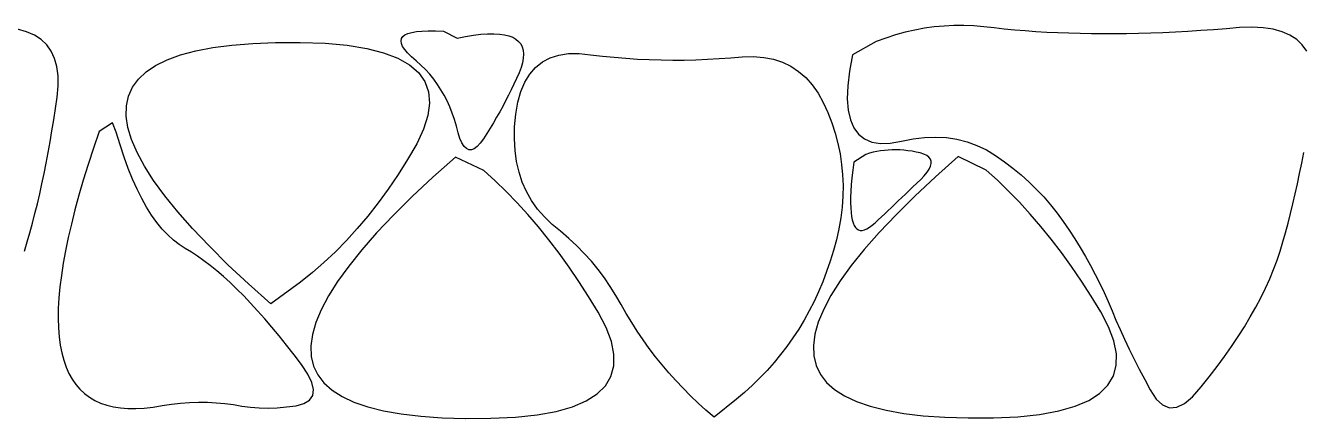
# Model space of a CAD drawing. Header units: metres. Extents: x -220 to 294, y -29 to 18.
# Drawn here: x 12.3535 to 12.8369, y -8.45 to -8.3014 of the extents above; entities that cross this region are included whole.
import ezdxf

# ---------------------------------------------------------------- set-up
doc = ezdxf.new("R2010")
doc.units = ezdxf.units.M
doc.header["$MEASUREMENT"] = 0
doc.layers.add('Tarama', color=7, linetype='Continuous')

msp = doc.modelspace()

# ---------------------------------------------------------------- linework, layer by layer
at = {"layer": 'Tarama', "color": 36, "linetype": 'Continuous', "lineweight": -3}
for points in [[(12.35385, -8.30376), (12.35046, -8.30283)], [(12.35681, -8.30505), (12.35385, -8.30376)], [(12.35936, -8.30671), (12.35681, -8.30505)], [(12.49569, -8.30637), (12.49618, -8.30562)], [(12.49618, -8.30562), (12.49698, -8.30498)], [(12.49698, -8.30498), (12.49811, -8.30445)], [(12.49811, -8.30445), (12.49956, -8.30403)], [(12.49956, -8.30403), (12.50132, -8.30372)], [(12.50132, -8.30372), (12.50341, -8.30353)], [(12.50341, -8.30353), (12.50581, -8.30344)], [(12.50581, -8.30344), (12.50853, -8.30347)], [(12.50853, -8.30347), (12.51157, -8.30361)], [(12.51157, -8.30361), (12.5167, -8.30614)], [(12.5167, -8.30614), (12.51992, -8.30552)], [(12.51992, -8.30552), (12.52292, -8.30506)], [(12.52292, -8.30506), (12.52571, -8.30474)], [(12.52571, -8.30474), (12.52827, -8.30456)], [(12.52827, -8.30456), (12.53061, -8.30453)], [(12.53061, -8.30453), (12.53273, -8.30465)], [(12.53273, -8.30465), (12.53462, -8.30491)], [(12.53462, -8.30491), (12.5363, -8.30531)], [(12.5363, -8.30531), (12.53776, -8.30586)], [(12.68256, -8.30497), (12.67894, -8.30614)], [(12.6862, -8.30397), (12.68256, -8.30497)], [(12.68986, -8.30314), (12.6862, -8.30397)], [(12.69354, -8.30247), (12.68986, -8.30314)], [(12.69724, -8.30196), (12.69354, -8.30247)], [(12.70096, -8.30162), (12.69724, -8.30196)], [(12.7047, -8.30145), (12.70096, -8.30162)], [(12.70846, -8.30144), (12.7047, -8.30145)], [(12.71224, -8.30159), (12.70846, -8.30144)], [(12.71604, -8.30191), (12.71224, -8.30159)], [(12.71986, -8.30235), (12.71604, -8.30191)], [(12.72374, -8.30276), (12.71986, -8.30235)], [(12.72767, -8.30313), (12.72374, -8.30276)], [(12.73166, -8.30346), (12.72767, -8.30313)], [(12.7357, -8.30375), (12.73166, -8.30346)], [(12.7398, -8.304), (12.7357, -8.30375)], [(12.74395, -8.3042), (12.7398, -8.304)], [(12.74816, -8.30436), (12.74395, -8.3042)], [(12.75242, -8.30448), (12.74816, -8.30436)], [(12.75673, -8.30455), (12.75242, -8.30448)], [(12.7611, -8.30459), (12.75673, -8.30455)], [(12.76553, -8.30458), (12.7611, -8.30459)], [(12.77001, -8.30453), (12.76553, -8.30458)], [(12.77454, -8.30444), (12.77001, -8.30453)], [(12.77913, -8.3043), (12.77454, -8.30444)], [(12.78378, -8.30412), (12.77913, -8.3043)], [(12.78847, -8.30391), (12.78378, -8.30412)], [(12.79323, -8.30364), (12.78847, -8.30391)], [(12.79804, -8.30334), (12.79323, -8.30364)], [(12.8029, -8.303), (12.79804, -8.30334)], [(12.80782, -8.30261), (12.8029, -8.303)], [(12.81277, -8.3022), (12.80782, -8.30261)], [(12.81742, -8.30204), (12.81277, -8.3022)], [(12.82165, -8.30225), (12.81742, -8.30204)], [(12.82546, -8.30283), (12.82165, -8.30225)], [(12.82885, -8.30376), (12.82546, -8.30283)], [(12.83181, -8.30505), (12.82885, -8.30376)], [(12.83436, -8.30671), (12.83181, -8.30505)], [(12.36148, -8.30873), (12.35936, -8.30671)], [(12.36318, -8.31111), (12.36148, -8.30873)], [(12.41785, -8.31099), (12.42433, -8.30975)], [(12.42433, -8.30975), (12.43153, -8.30881)], [(12.43153, -8.30881), (12.43944, -8.30817)], [(12.43944, -8.30817), (12.44806, -8.30783)], [(12.44806, -8.30783), (12.45739, -8.3078)], [(12.45739, -8.3078), (12.46677, -8.30812)], [(12.46677, -8.30812), (12.47516, -8.30887)], [(12.47516, -8.30887), (12.48255, -8.31007)], [(12.48255, -8.31007), (12.48894, -8.3117)], [(12.49551, -8.30723), (12.49569, -8.30637)], [(12.49566, -8.30821), (12.49551, -8.30723)], [(12.49613, -8.30929), (12.49566, -8.30821)], [(12.49692, -8.31049), (12.49613, -8.30929)], [(12.49802, -8.3118), (12.49692, -8.31049)], [(12.53776, -8.30586), (12.53899, -8.30656)], [(12.53899, -8.30656), (12.54001, -8.3074)], [(12.54001, -8.3074), (12.5408, -8.30838)], [(12.5408, -8.30838), (12.54138, -8.30951)], [(12.54138, -8.30951), (12.54173, -8.31079)], [(12.67533, -8.30746), (12.66627, -8.31253)], [(12.67894, -8.30614), (12.67533, -8.30746)], [(12.83648, -8.30873), (12.83436, -8.30671)], [(12.83819, -8.31111), (12.83648, -8.30873)], [(12.36447, -8.31386), (12.36318, -8.31111)], [(12.36533, -8.31696), (12.36447, -8.31386)], [(12.40268, -8.31652), (12.40702, -8.31438)], [(12.40702, -8.31438), (12.41208, -8.31253)], [(12.41208, -8.31253), (12.41785, -8.31099)], [(12.48894, -8.3117), (12.49433, -8.31378)], [(12.49433, -8.31378), (12.49872, -8.31629)], [(12.49945, -8.31322), (12.49802, -8.3118)], [(12.50119, -8.31475), (12.49945, -8.31322)], [(12.50301, -8.31637), (12.50119, -8.31475)], [(12.54146, -8.31548), (12.54093, -8.31734)], [(12.54177, -8.31377), (12.54146, -8.31548)], [(12.54173, -8.31079), (12.54186, -8.31221)], [(12.54186, -8.31221), (12.54177, -8.31377)], [(12.54641, -8.31724), (12.54898, -8.3152)], [(12.54898, -8.3152), (12.55191, -8.31365)], [(12.55191, -8.31365), (12.5552, -8.31261)], [(12.5552, -8.31261), (12.55885, -8.31206)], [(12.55885, -8.31206), (12.56286, -8.31202)], [(12.56286, -8.31202), (12.56722, -8.31245)], [(12.56722, -8.31245), (12.57168, -8.31298)], [(12.57168, -8.31298), (12.57613, -8.31343)], [(12.57613, -8.31343), (12.58057, -8.31379)], [(12.58057, -8.31379), (12.58501, -8.31409)], [(12.58501, -8.31409), (12.58944, -8.3143)], [(12.58944, -8.3143), (12.59387, -8.31444)], [(12.59387, -8.31444), (12.59828, -8.31449)], [(12.59828, -8.31449), (12.60269, -8.31447)], [(12.60269, -8.31447), (12.60709, -8.31438)], [(12.60709, -8.31438), (12.61149, -8.3142)], [(12.61149, -8.3142), (12.61588, -8.31395)], [(12.61588, -8.31395), (12.62026, -8.31361)], [(12.62026, -8.31361), (12.62462, -8.31323)], [(12.62462, -8.31323), (12.62879, -8.31315)], [(12.62879, -8.31315), (12.63271, -8.31347)], [(12.63271, -8.31347), (12.63638, -8.31419)], [(12.63638, -8.31419), (12.63981, -8.31532)], [(12.63981, -8.31532), (12.643, -8.31685)], [(12.66627, -8.31253), (12.66515, -8.31869)], [(12.36577, -8.32043), (12.36533, -8.31696)], [(12.39613, -8.32172), (12.39905, -8.31897)], [(12.39905, -8.31897), (12.40268, -8.31652)], [(12.49872, -8.31629), (12.50212, -8.31924)], [(12.50212, -8.31924), (12.50451, -8.32263)], [(12.50473, -8.31808), (12.50301, -8.31637)], [(12.50635, -8.31986), (12.50473, -8.31808)], [(12.50787, -8.32172), (12.50635, -8.31986)], [(12.54017, -8.31934), (12.53923, -8.32146)], [(12.54093, -8.31734), (12.54017, -8.31934)], [(12.54234, -8.32281), (12.54419, -8.31978)], [(12.54419, -8.31978), (12.54641, -8.31724)], [(12.643, -8.31685), (12.64594, -8.31878)], [(12.64594, -8.31878), (12.64863, -8.32111)], [(12.66515, -8.31869), (12.66451, -8.32423)], [(12.36539, -8.32845), (12.36579, -8.32426)], [(12.36579, -8.32426), (12.36577, -8.32043)], [(12.39242, -8.32812), (12.39392, -8.32477)], [(12.39392, -8.32477), (12.39613, -8.32172)], [(12.50451, -8.32263), (12.5059, -8.32646)], [(12.50929, -8.32366), (12.50787, -8.32172)], [(12.51062, -8.32568), (12.50929, -8.32366)], [(12.53824, -8.32358), (12.53722, -8.3257)], [(12.53923, -8.32146), (12.53824, -8.32358)], [(12.54084, -8.32635), (12.54234, -8.32281)], [(12.64863, -8.32111), (12.65108, -8.32385)], [(12.65108, -8.32385), (12.65328, -8.32699)], [(12.66451, -8.32423), (12.66435, -8.32914)], [(12.36477, -8.33277), (12.36539, -8.32845)], [(12.39164, -8.33178), (12.39242, -8.32812)], [(12.5059, -8.32646), (12.50629, -8.33072)], [(12.51184, -8.32778), (12.51062, -8.32568)], [(12.51296, -8.32996), (12.51184, -8.32778)], [(12.51398, -8.33221), (12.51296, -8.32996)], [(12.53509, -8.3299), (12.53398, -8.33198)], [(12.53617, -8.3278), (12.53509, -8.3299)], [(12.53722, -8.3257), (12.53617, -8.3278)], [(12.53971, -8.33038), (12.54084, -8.32635)], [(12.65328, -8.32699), (12.65523, -8.33054)], [(12.66435, -8.32914), (12.66468, -8.33343)], [(12.36413, -8.33703), (12.36477, -8.33277)], [(12.39157, -8.33573), (12.39164, -8.33178)], [(12.50629, -8.33072), (12.50568, -8.33543)], [(12.51491, -8.33455), (12.51398, -8.33221)], [(12.51573, -8.33696), (12.51491, -8.33455)], [(12.53285, -8.33405), (12.53168, -8.33611)], [(12.53398, -8.33198), (12.53285, -8.33405)], [(12.53893, -8.33491), (12.53971, -8.33038)], [(12.65523, -8.33054), (12.65695, -8.33437)], [(12.65695, -8.33437), (12.65845, -8.33824)], [(12.66468, -8.33343), (12.6655, -8.33709)], [(12.36346, -8.34123), (12.36413, -8.33703)], [(12.38632, -8.33821), (12.38128, -8.34146)], [(12.38778, -8.34173), (12.38632, -8.33821)], [(12.39221, -8.33999), (12.39157, -8.33573)], [(12.50568, -8.33543), (12.50407, -8.34057)], [(12.51645, -8.33946), (12.51573, -8.33696)], [(12.5171, -8.34197), (12.51645, -8.33946)], [(12.53049, -8.33816), (12.52927, -8.3402)], [(12.53168, -8.33611), (12.53049, -8.33816)], [(12.5385, -8.33969), (12.53893, -8.33491)], [(12.65845, -8.33824), (12.65972, -8.34213)], [(12.6655, -8.33709), (12.6668, -8.34012)], [(12.36276, -8.34537), (12.36346, -8.34123)], [(12.38128, -8.34146), (12.37913, -8.34779)], [(12.38923, -8.34657), (12.38778, -8.34173)], [(12.39356, -8.34455), (12.39221, -8.33999)], [(12.50407, -8.34057), (12.50146, -8.34615)], [(12.51778, -8.34411), (12.5171, -8.34197)], [(12.51853, -8.34583), (12.51778, -8.34411)], [(12.52674, -8.34424), (12.52549, -8.34592)], [(12.52801, -8.34223), (12.52674, -8.34424)], [(12.52927, -8.3402), (12.52801, -8.34223)], [(12.53841, -8.34428), (12.5385, -8.33969)], [(12.53866, -8.34867), (12.53841, -8.34428)], [(12.65972, -8.34213), (12.66077, -8.34604)], [(12.6668, -8.34012), (12.66859, -8.34253)], [(12.66859, -8.34253), (12.67086, -8.34431)], [(12.67086, -8.34431), (12.67362, -8.34547)], [(12.6848, -8.3452), (12.68924, -8.34428)], [(12.68924, -8.34428), (12.69356, -8.34374)], [(12.69356, -8.34374), (12.69776, -8.34359)], [(12.69776, -8.34359), (12.70184, -8.3438)], [(12.70184, -8.3438), (12.7058, -8.3444)], [(12.7058, -8.3444), (12.70964, -8.34538)], [(12.36203, -8.34944), (12.36276, -8.34537)], [(12.37913, -8.34779), (12.37714, -8.35392)], [(12.39074, -8.35115), (12.38923, -8.34657)], [(12.39563, -8.34941), (12.39356, -8.34455)], [(12.50146, -8.34615), (12.49802, -8.35205)], [(12.51934, -8.34712), (12.51853, -8.34583)], [(12.52022, -8.34798), (12.51934, -8.34712)], [(12.52115, -8.34842), (12.52022, -8.34798)], [(12.52214, -8.34844), (12.52115, -8.34842)], [(12.5232, -8.34802), (12.52214, -8.34844)], [(12.52432, -8.34719), (12.5232, -8.34802)], [(12.52549, -8.34592), (12.52432, -8.34719)], [(12.53924, -8.35286), (12.53866, -8.34867)], [(12.66077, -8.34604), (12.6616, -8.34999)], [(12.67362, -8.34547), (12.67686, -8.34601)], [(12.67553, -8.34906), (12.67413, -8.34936)], [(12.67695, -8.34882), (12.67553, -8.34906)], [(12.67686, -8.34601), (12.68058, -8.34591)], [(12.67838, -8.34864), (12.67695, -8.34882)], [(12.67982, -8.34852), (12.67838, -8.34864)], [(12.68128, -8.34845), (12.67982, -8.34852)], [(12.68058, -8.34591), (12.6848, -8.3452)], [(12.68276, -8.34844), (12.68128, -8.34845)], [(12.68425, -8.34849), (12.68276, -8.34844)], [(12.68576, -8.3486), (12.68425, -8.34849)], [(12.68729, -8.34877), (12.68576, -8.3486)], [(12.68883, -8.34899), (12.68729, -8.34877)], [(12.69038, -8.34927), (12.68883, -8.34899)], [(12.69195, -8.34962), (12.69038, -8.34927)], [(12.70964, -8.34538), (12.71336, -8.34674)], [(12.71336, -8.34674), (12.71696, -8.34847)], [(12.71696, -8.34847), (12.72044, -8.35058)], [(12.36048, -8.3574), (12.36127, -8.35345)], [(12.36127, -8.35345), (12.36203, -8.34944)], [(12.37714, -8.35392), (12.37531, -8.35986)], [(12.39232, -8.35547), (12.39074, -8.35115)], [(12.39841, -8.35457), (12.39563, -8.34941)], [(12.49802, -8.35205), (12.4944, -8.35776)], [(12.51615, -8.35114), (12.5076, -8.35879)], [(12.5268, -8.3563), (12.51615, -8.35114)], [(12.54015, -8.35685), (12.53924, -8.35286)], [(12.6616, -8.34999), (12.6622, -8.35395)], [(12.6622, -8.35395), (12.66259, -8.35794)], [(12.66679, -8.35305), (12.66641, -8.3561)], [(12.67139, -8.35013), (12.66679, -8.35305)], [(12.67275, -8.34972), (12.67139, -8.35013)], [(12.67413, -8.34936), (12.67275, -8.34972)], [(12.69332, -8.35004), (12.69195, -8.34962)], [(12.69442, -8.35057), (12.69332, -8.35004)], [(12.69525, -8.35119), (12.69442, -8.35057)], [(12.69581, -8.3519), (12.69525, -8.35119)], [(12.69609, -8.35271), (12.69581, -8.3519)], [(12.69585, -8.35462), (12.69611, -8.35362)], [(12.69611, -8.35362), (12.69609, -8.35271)], [(12.70627, -8.35095), (12.69771, -8.3586)], [(12.71692, -8.35611), (12.70627, -8.35095)], [(12.72044, -8.35058), (12.72379, -8.35292)], [(12.72379, -8.35292), (12.72702, -8.35537)], [(12.83548, -8.3574), (12.83627, -8.35345)], [(12.83627, -8.35345), (12.83703, -8.34944)], [(12.35966, -8.36128), (12.36048, -8.3574)], [(12.39396, -8.35953), (12.39232, -8.35547)], [(12.4019, -8.36003), (12.39841, -8.35457)], [(12.4944, -8.35776), (12.49069, -8.36324)], [(12.5076, -8.35879), (12.49977, -8.36612)], [(12.53107, -8.36014), (12.5268, -8.3563)], [(12.5414, -8.36064), (12.54015, -8.35685)], [(12.66259, -8.35794), (12.66275, -8.36195)], [(12.6661, -8.35896), (12.66586, -8.36162)], [(12.66641, -8.3561), (12.6661, -8.35896)], [(12.69771, -8.3586), (12.68989, -8.36593)], [(12.69212, -8.3596), (12.69346, -8.35821)], [(12.69346, -8.35821), (12.69453, -8.35692)], [(12.69453, -8.35692), (12.69533, -8.35572)], [(12.69533, -8.35572), (12.69585, -8.35462)], [(12.72118, -8.35995), (12.71692, -8.35611)], [(12.72702, -8.35537), (12.73012, -8.35793)], [(12.73012, -8.35793), (12.73309, -8.3606)], [(12.83466, -8.36128), (12.83548, -8.3574)], [(12.35881, -8.3651), (12.35966, -8.36128)], [(12.37531, -8.35986), (12.37364, -8.3656)], [(12.39566, -8.36332), (12.39396, -8.35953)], [(12.39743, -8.36686), (12.39566, -8.36332)], [(12.4061, -8.3658), (12.4019, -8.36003)], [(12.49069, -8.36324), (12.48688, -8.36847)], [(12.53527, -8.36419), (12.53107, -8.36014)], [(12.54299, -8.36424), (12.5414, -8.36064)], [(12.66275, -8.36195), (12.6627, -8.36599)], [(12.66586, -8.36162), (12.6657, -8.3641)], [(12.68636, -8.36514), (12.68776, -8.3638)], [(12.68776, -8.3638), (12.68919, -8.36243)], [(12.68919, -8.36243), (12.69064, -8.36103)], [(12.69064, -8.36103), (12.69212, -8.3596)], [(12.72538, -8.364), (12.72118, -8.35995)], [(12.73309, -8.3606), (12.73594, -8.36337)], [(12.73594, -8.36337), (12.73866, -8.36625)], [(12.83381, -8.3651), (12.83466, -8.36128)], [(12.35793, -8.36886), (12.35881, -8.3651)], [(12.37364, -8.3656), (12.37213, -8.37114)], [(12.39927, -8.37013), (12.39743, -8.36686)], [(12.41102, -8.37186), (12.4061, -8.3658)], [(12.48688, -8.36847), (12.48297, -8.37347)], [(12.49977, -8.36612), (12.49267, -8.37315)], [(12.5394, -8.36844), (12.53527, -8.36419)], [(12.54347, -8.3729), (12.5394, -8.36844)], [(12.54491, -8.36763), (12.54299, -8.36424)], [(12.54717, -8.37082), (12.54491, -8.36763)], [(12.6627, -8.36599), (12.66242, -8.37006)], [(12.6656, -8.36639), (12.66558, -8.36848)], [(12.66558, -8.36848), (12.66563, -8.37038)], [(12.6657, -8.3641), (12.6656, -8.36639)], [(12.68231, -8.36901), (12.68363, -8.36775)], [(12.68989, -8.36593), (12.68279, -8.37296)], [(12.68363, -8.36775), (12.68499, -8.36646)], [(12.68499, -8.36646), (12.68636, -8.36514)], [(12.72952, -8.36825), (12.72538, -8.364)], [(12.73359, -8.37271), (12.72952, -8.36825)], [(12.73866, -8.36625), (12.74125, -8.36923)], [(12.83293, -8.36886), (12.83381, -8.3651)], [(12.35608, -8.37619), (12.35702, -8.37256)], [(12.35702, -8.37256), (12.35793, -8.36886)], [(12.37213, -8.37114), (12.37078, -8.37648)], [(12.40116, -8.37314), (12.39927, -8.37013)], [(12.40312, -8.37588), (12.40116, -8.37314)], [(12.41664, -8.37823), (12.41102, -8.37186)], [(12.48297, -8.37347), (12.47897, -8.37822)], [(12.49267, -8.37315), (12.48629, -8.37987)], [(12.54747, -8.37756), (12.54347, -8.3729)], [(12.54976, -8.37381), (12.54717, -8.37082)], [(12.66242, -8.37006), (12.66191, -8.37415)], [(12.66563, -8.37038), (12.66575, -8.3721)], [(12.66575, -8.3721), (12.66594, -8.37362)], [(12.68279, -8.37296), (12.67641, -8.37968)], [(12.67727, -8.37377), (12.67849, -8.37262)], [(12.67849, -8.37262), (12.67974, -8.37144)], [(12.67974, -8.37144), (12.68101, -8.37024)], [(12.68101, -8.37024), (12.68231, -8.36901)], [(12.73759, -8.37737), (12.73359, -8.37271)], [(12.74125, -8.36923), (12.74371, -8.37232)], [(12.74371, -8.37232), (12.74605, -8.37552)], [(12.83108, -8.37619), (12.83202, -8.37256)], [(12.83202, -8.37256), (12.83293, -8.36886)], [(12.35511, -8.37976), (12.35608, -8.37619)], [(12.37078, -8.37648), (12.36959, -8.38163)], [(12.40514, -8.37837), (12.40312, -8.37588)], [(12.42299, -8.3849), (12.41664, -8.37823)], [(12.47897, -8.37822), (12.47486, -8.38274)], [(12.55141, -8.38243), (12.54747, -8.37756)], [(12.55269, -8.37661), (12.54976, -8.37381)], [(12.55589, -8.37924), (12.55269, -8.37661)], [(12.66119, -8.37826), (12.66024, -8.3824)], [(12.66191, -8.37415), (12.66119, -8.37826)], [(12.66594, -8.37362), (12.6662, -8.37495)], [(12.6662, -8.37495), (12.66653, -8.37608)], [(12.66653, -8.37608), (12.66694, -8.37703)], [(12.66694, -8.37703), (12.66741, -8.37779)], [(12.66741, -8.37779), (12.66796, -8.37835)], [(12.67086, -8.3787), (12.67176, -8.37831)], [(12.67176, -8.37831), (12.67274, -8.37772)], [(12.67274, -8.37772), (12.67378, -8.37695)], [(12.67378, -8.37695), (12.6749, -8.37599)], [(12.6749, -8.37599), (12.67607, -8.37489)], [(12.67607, -8.37489), (12.67727, -8.37377)], [(12.74153, -8.38224), (12.73759, -8.37737)], [(12.74605, -8.37552), (12.74828, -8.3788)], [(12.83011, -8.37976), (12.83108, -8.37619)], [(12.35411, -8.38327), (12.35511, -8.37976)], [(12.36959, -8.38163), (12.36857, -8.38658)], [(12.40723, -8.38059), (12.40514, -8.37837)], [(12.40938, -8.38255), (12.40723, -8.38059)], [(12.41159, -8.38425), (12.40938, -8.38255)], [(12.47486, -8.38274), (12.47066, -8.38701)], [(12.48629, -8.37987), (12.48064, -8.38629)], [(12.55528, -8.3875), (12.55141, -8.38243)], [(12.55902, -8.38193), (12.55589, -8.37924)], [(12.56199, -8.38471), (12.55902, -8.38193)], [(12.66024, -8.3824), (12.65912, -8.38651)], [(12.66796, -8.37835), (12.66858, -8.37873)], [(12.66858, -8.37873), (12.66927, -8.37891)], [(12.66927, -8.37891), (12.67003, -8.3789)], [(12.67003, -8.3789), (12.67086, -8.3787)], [(12.67641, -8.37968), (12.67076, -8.3861)], [(12.7454, -8.38731), (12.74153, -8.38224)], [(12.74828, -8.3788), (12.75042, -8.38209)], [(12.75042, -8.38209), (12.75248, -8.38541)], [(12.82911, -8.38327), (12.83011, -8.37976)], [(12.35307, -8.38672), (12.35411, -8.38327)], [(12.36857, -8.38658), (12.3677, -8.39133)], [(12.41387, -8.38568), (12.41159, -8.38425)], [(12.41619, -8.3871), (12.41387, -8.38568)], [(12.41855, -8.38865), (12.41619, -8.3871)], [(12.43004, -8.39187), (12.42299, -8.3849)], [(12.47066, -8.38701), (12.46636, -8.39105)], [(12.48064, -8.38629), (12.47572, -8.3924)], [(12.55908, -8.39278), (12.55528, -8.3875)], [(12.56482, -8.38759), (12.56199, -8.38471)], [(12.56751, -8.39057), (12.56482, -8.38759)], [(12.65912, -8.38651), (12.65788, -8.39054)], [(12.67076, -8.3861), (12.66583, -8.39221)], [(12.7492, -8.39259), (12.7454, -8.38731)], [(12.75248, -8.38541), (12.75445, -8.38875)], [(12.82692, -8.39018), (12.82807, -8.38672)], [(12.82807, -8.38672), (12.82911, -8.38327)], [(12.3677, -8.39133), (12.367, -8.39589)], [(12.42094, -8.39036), (12.41855, -8.38865)], [(12.42336, -8.39221), (12.42094, -8.39036)], [(12.42582, -8.39421), (12.42336, -8.39221)], [(12.4378, -8.39914), (12.43004, -8.39187)], [(12.46636, -8.39105), (12.46197, -8.39485)], [(12.47572, -8.3924), (12.47152, -8.39819)], [(12.56282, -8.39826), (12.55908, -8.39278)], [(12.57004, -8.39364), (12.56751, -8.39057)], [(12.65788, -8.39054), (12.65652, -8.39448)], [(12.66583, -8.39221), (12.66163, -8.398)], [(12.75294, -8.39808), (12.7492, -8.39259)], [(12.75445, -8.38875), (12.75634, -8.39212)], [(12.75634, -8.39212), (12.75814, -8.39551)], [(12.82561, -8.39367), (12.82692, -8.39018)], [(12.367, -8.39589), (12.36645, -8.40025)], [(12.42831, -8.39635), (12.42582, -8.39421)], [(12.43083, -8.39865), (12.42831, -8.39635)], [(12.46197, -8.39485), (12.45747, -8.39841)], [(12.57244, -8.39682), (12.57004, -8.39364)], [(12.57468, -8.40009), (12.57244, -8.39682)], [(12.65652, -8.39448), (12.65505, -8.39833)], [(12.75814, -8.39551), (12.75986, -8.39892)], [(12.82254, -8.40075), (12.82415, -8.39719)], [(12.82415, -8.39719), (12.82561, -8.39367)], [(12.36645, -8.40025), (12.36607, -8.40441)], [(12.43339, -8.40109), (12.43083, -8.39865)], [(12.43598, -8.40368), (12.43339, -8.40109)], [(12.44628, -8.40672), (12.4378, -8.39914)], [(12.45747, -8.39841), (12.44628, -8.40672)], [(12.47152, -8.39819), (12.46804, -8.40369)], [(12.56649, -8.40395), (12.56282, -8.39826)], [(12.57678, -8.40345), (12.57468, -8.40009)], [(12.65346, -8.40209), (12.65176, -8.40575)], [(12.65505, -8.39833), (12.65346, -8.40209)], [(12.66163, -8.398), (12.65816, -8.4035)], [(12.75661, -8.40376), (12.75294, -8.39808)], [(12.75986, -8.39892), (12.7615, -8.40235)], [(12.7615, -8.40235), (12.76305, -8.40581)], [(12.82078, -8.40434), (12.82254, -8.40075)], [(12.36607, -8.40441), (12.36585, -8.40837)], [(12.4386, -8.40641), (12.43598, -8.40368)], [(12.44126, -8.40929), (12.4386, -8.40641)], [(12.46804, -8.40369), (12.46529, -8.40887)], [(12.5701, -8.40985), (12.56649, -8.40395)], [(12.57874, -8.40691), (12.57678, -8.40345)], [(12.58071, -8.41035), (12.57874, -8.40691)], [(12.65176, -8.40575), (12.64994, -8.40933)], [(12.65816, -8.4035), (12.65541, -8.40868)], [(12.76021, -8.40966), (12.75661, -8.40376)], [(12.76305, -8.40581), (12.76451, -8.40929)], [(12.81887, -8.40796), (12.82078, -8.40434)], [(12.36585, -8.40837), (12.36579, -8.41214)], [(12.36579, -8.41214), (12.36589, -8.41571)], [(12.44395, -8.41232), (12.44126, -8.40929)], [(12.46529, -8.40887), (12.46327, -8.41375)], [(12.5731, -8.41559), (12.5701, -8.40985)], [(12.58277, -8.41373), (12.58071, -8.41035)], [(12.64994, -8.40933), (12.64801, -8.41282)], [(12.65541, -8.40868), (12.65338, -8.41356)], [(12.76322, -8.4154), (12.76021, -8.40966)], [(12.76451, -8.40929), (12.766, -8.41282)], [(12.8146, -8.4153), (12.81681, -8.41162)], [(12.81681, -8.41162), (12.81887, -8.40796)], [(12.36589, -8.41571), (12.36615, -8.41908)], [(12.44668, -8.41549), (12.44395, -8.41232)], [(12.44943, -8.41881), (12.44668, -8.41549)], [(12.46327, -8.41375), (12.46197, -8.41831)], [(12.57509, -8.42088), (12.5731, -8.41559)], [(12.58491, -8.41705), (12.58277, -8.41373)], [(12.64596, -8.41621), (12.6438, -8.41952)], [(12.64801, -8.41282), (12.64596, -8.41621)], [(12.65338, -8.41356), (12.65209, -8.41813)], [(12.7652, -8.42069), (12.76322, -8.4154)], [(12.766, -8.41282), (12.76758, -8.4164)], [(12.76758, -8.4164), (12.76925, -8.42005)], [(12.81224, -8.41902), (12.8146, -8.4153)], [(12.36615, -8.41908), (12.36657, -8.42226)], [(12.45223, -8.42228), (12.44943, -8.41881)], [(12.46197, -8.41831), (12.4614, -8.42258)], [(12.57605, -8.42574), (12.57509, -8.42088)], [(12.58714, -8.42031), (12.58491, -8.41705)], [(12.58945, -8.42351), (12.58714, -8.42031)], [(12.6438, -8.41952), (12.64153, -8.42274)], [(12.65209, -8.41813), (12.65151, -8.42239)], [(12.76617, -8.42555), (12.7652, -8.42069)], [(12.76925, -8.42005), (12.77101, -8.42376)], [(12.80972, -8.42277), (12.81224, -8.41902)], [(12.36657, -8.42226), (12.36715, -8.42523)], [(12.36715, -8.42523), (12.3679, -8.42802)], [(12.45505, -8.4259), (12.45223, -8.42228)], [(12.45791, -8.42966), (12.45505, -8.4259)], [(12.4614, -8.42258), (12.46155, -8.42653)], [(12.46155, -8.42653), (12.46243, -8.43018)], [(12.576, -8.43015), (12.57605, -8.42574)], [(12.59184, -8.42665), (12.58945, -8.42351)], [(12.59431, -8.42972), (12.59184, -8.42665)], [(12.63913, -8.42587), (12.63663, -8.4289)], [(12.64153, -8.42274), (12.63913, -8.42587)], [(12.65151, -8.42239), (12.65167, -8.42634)], [(12.65167, -8.42634), (12.65254, -8.42999)], [(12.76611, -8.42996), (12.76617, -8.42555)], [(12.77101, -8.42376), (12.77287, -8.42754)], [(12.80425, -8.43036), (12.80706, -8.42655)], [(12.80706, -8.42655), (12.80972, -8.42277)], [(12.3679, -8.42802), (12.3688, -8.4306)], [(12.3688, -8.4306), (12.36987, -8.43299)], [(12.46031, -8.43325), (12.45791, -8.42966)], [(12.46243, -8.43018), (12.46403, -8.43352)], [(12.57492, -8.43412), (12.576, -8.43015)], [(12.59687, -8.43274), (12.59431, -8.42972)], [(12.63663, -8.4289), (12.63401, -8.43185)], [(12.65254, -8.42999), (12.65415, -8.43333)], [(12.76503, -8.43393), (12.76611, -8.42996)], [(12.77287, -8.42754), (12.77481, -8.43137)], [(12.77481, -8.43137), (12.77685, -8.43526)], [(12.80129, -8.43421), (12.80425, -8.43036)], [(12.36987, -8.43299), (12.37109, -8.43517)], [(12.37109, -8.43517), (12.37248, -8.43717)], [(12.46181, -8.43639), (12.46031, -8.43325)], [(12.46403, -8.43352), (12.46636, -8.43655)], [(12.57282, -8.43765), (12.57492, -8.43412)], [(12.59951, -8.43569), (12.59687, -8.43274)], [(12.60223, -8.43859), (12.59951, -8.43569)], [(12.63127, -8.43471), (12.62842, -8.43747)], [(12.63401, -8.43185), (12.63127, -8.43471)], [(12.65415, -8.43333), (12.65648, -8.43636)], [(12.65648, -8.43636), (12.65953, -8.43908)], [(12.76293, -8.43746), (12.76503, -8.43393)], [(12.77685, -8.43526), (12.77898, -8.43922)], [(12.79817, -8.43809), (12.80129, -8.43421)], [(12.37248, -8.43717), (12.37403, -8.43896)], [(12.37403, -8.43896), (12.37574, -8.44056)], [(12.37574, -8.44056), (12.37761, -8.44196)], [(12.46241, -8.43906), (12.46181, -8.43639)], [(12.46211, -8.44128), (12.46241, -8.43906)], [(12.46636, -8.43655), (12.46941, -8.43927)], [(12.46941, -8.43927), (12.47319, -8.44169)], [(12.56556, -8.44337), (12.5697, -8.44073)], [(12.5697, -8.44073), (12.57282, -8.43765)], [(12.60504, -8.44142), (12.60223, -8.43859)], [(12.62545, -8.44015), (12.62237, -8.44274)], [(12.62842, -8.43747), (12.62545, -8.44015)], [(12.65953, -8.43908), (12.66331, -8.4415)], [(12.75567, -8.44318), (12.75981, -8.44054)], [(12.75981, -8.44054), (12.76293, -8.43746)], [(12.77898, -8.43922), (12.78123, -8.44268)], [(12.79496, -8.44179), (12.79817, -8.43809)], [(12.37761, -8.44196), (12.37964, -8.44316)], [(12.37964, -8.44316), (12.38183, -8.44417)], [(12.38183, -8.44417), (12.38418, -8.44498)], [(12.38418, -8.44498), (12.3867, -8.44559)], [(12.3867, -8.44559), (12.38937, -8.446)], [(12.38937, -8.446), (12.39221, -8.44622)], [(12.39836, -8.44606), (12.40168, -8.44569)], [(12.40168, -8.44569), (12.40515, -8.44513)], [(12.40515, -8.44513), (12.40864, -8.44461)], [(12.40864, -8.44461), (12.4121, -8.44423)], [(12.4121, -8.44423), (12.41552, -8.44398)], [(12.41552, -8.44398), (12.41891, -8.44387)], [(12.41891, -8.44387), (12.42225, -8.44389)], [(12.42225, -8.44389), (12.42557, -8.44405)], [(12.42557, -8.44405), (12.42884, -8.44434)], [(12.42884, -8.44434), (12.43208, -8.44477)], [(12.43208, -8.44477), (12.43529, -8.44532)], [(12.43529, -8.44532), (12.43855, -8.44575)], [(12.43855, -8.44575), (12.44187, -8.446)], [(12.44187, -8.446), (12.44525, -8.44607)], [(12.44525, -8.44607), (12.44871, -8.44596)], [(12.44871, -8.44596), (12.45222, -8.44567)], [(12.45222, -8.44567), (12.45579, -8.44518)], [(12.45579, -8.44518), (12.4588, -8.44434)], [(12.4588, -8.44434), (12.46091, -8.44304)], [(12.46091, -8.44304), (12.46211, -8.44128)], [(12.47319, -8.44169), (12.4777, -8.4438)], [(12.4777, -8.4438), (12.48293, -8.4456)], [(12.48293, -8.4456), (12.48888, -8.4471)], [(12.55421, -8.44733), (12.56039, -8.44557)], [(12.56039, -8.44557), (12.56556, -8.44337)], [(12.60792, -8.44419), (12.60504, -8.44142)], [(12.61089, -8.4469), (12.60792, -8.44419)], [(12.62237, -8.44274), (12.61395, -8.44955)], [(12.66331, -8.4415), (12.66781, -8.44361)], [(12.66781, -8.44361), (12.67304, -8.44541)], [(12.67304, -8.44541), (12.679, -8.44691)], [(12.74433, -8.44714), (12.75051, -8.44538)], [(12.75051, -8.44538), (12.75567, -8.44318)], [(12.78123, -8.44268), (12.78365, -8.44492)], [(12.78365, -8.44492), (12.78623, -8.44596)], [(12.78623, -8.44596), (12.78898, -8.44578)], [(12.78898, -8.44578), (12.79189, -8.44439)], [(12.79189, -8.44439), (12.79496, -8.44179)], [(12.39221, -8.44622), (12.3952, -8.44624)], [(12.3952, -8.44624), (12.39836, -8.44606)], [(12.48888, -8.4471), (12.49556, -8.44828)], [(12.49556, -8.44828), (12.50297, -8.44916)], [(12.50297, -8.44916), (12.5111, -8.44974)], [(12.5111, -8.44974), (12.51996, -8.45)], [(12.51997, -8.45), (12.52953, -8.44996)], [(12.52953, -8.44996), (12.53878, -8.44952)], [(12.53878, -8.44952), (12.54701, -8.44865)], [(12.54701, -8.44865), (12.55421, -8.44733)], [(12.61395, -8.44955), (12.61089, -8.4469)], [(12.679, -8.44691), (12.68568, -8.44809)], [(12.68568, -8.44809), (12.69309, -8.44897)], [(12.69309, -8.44897), (12.70122, -8.44955)], [(12.70122, -8.44955), (12.71008, -8.44981)], [(12.71008, -8.44981), (12.71965, -8.44977)], [(12.71965, -8.44977), (12.7289, -8.44934)], [(12.7289, -8.44934), (12.73712, -8.44846)], [(12.73712, -8.44846), (12.74433, -8.44714)]]:
    msp.add_lwpolyline(points, dxfattribs=at)

doc.saveas('drawing.dxf')
